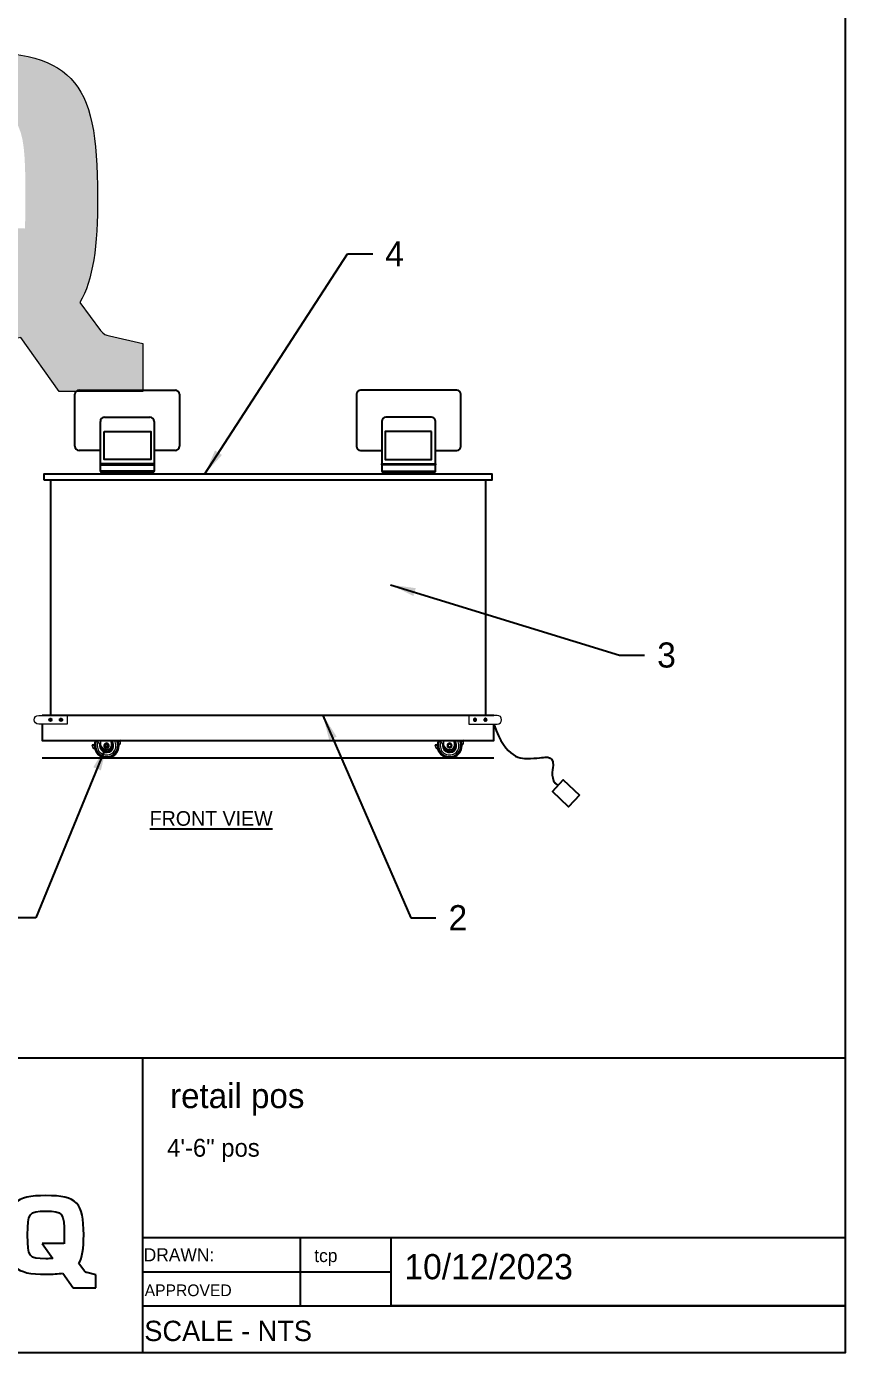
# Model space of a CAD drawing. Extents: x 347 to 909, y -25 to 263.
# Drawn here: x 622.2 to 720.1, y -25 to 133.6 of the extents above; entities that cross this region are included whole.
import ezdxf
from ezdxf.enums import TextEntityAlignment as Align

# ---------------------------------------------------------------- set-up
doc = ezdxf.new("R2010")
doc.units = 0
doc.header["$LTSCALE"] = 12
doc.header["$MEASUREMENT"] = 0
doc.layers.get('0').update_dxf_attribs({"linetype": 'CONTINUOUS'})
for name, color, linetype in [('Layer 1', 7, 'CONTINUOUS'), ('Logo', 228, 'CONTINUOUS'), ('TDATE', 131, 'CONTINUOUS'), ('TLDR0', 121, 'CONTINUOUS')]:
    doc.layers.add(name, color=color, linetype=linetype)
doc.styles.add('SANSSERIF', font='bgothm.ttf', dxfattribs={"height": 3})
doc.dimstyles.new('B340', dxfattribs={"dimscale": 16, "dimtxt": 0.18, "dimasz": 0.1875, "dimexe": 0.125, "dimexo": 0.0625, "dimgap": 0.09375, "dimtad": 0, "dimtih": 1, "dimtoh": 1, "dimdec": 4, "dimzin": 0, "dimdsep": 46, "dimlunit": 4, "dimtxsty": 'SANSSERIF', "dimcen": 0.09375, "dimadec": 0, "dimazin": 0, "dimtfac": 1, "dimtdec": 4, "dimtofl": 0, "dimtmove": 0, "dimatfit": 3, "dimfxl": 1, "dimfrac": 2, "dimtolj": 1, "dimtzin": 0, "dimarcsym": 0})

msp = doc.modelspace()

# ---------------------------------------------------------------- hatches: boundary and pattern name
at = {"layer": 'Logo'}
h = msp.add_hatch(color=9, dxfattribs=at)
h.dxf.hatch_style = 1
edge = h.paths.add_edge_path()
edge.add_spline(control_points=[(613.97012, 95.84328), (616.98153, 95.84328), (619.47499, 95.99134), (621.53521, 96.3735), (621.53521, 96.3735), (621.8199, 95.96887), (622.2469, 95.36196)], knot_values=[6, 6, 6, 6, 7, 7, 7, 7.250035, 7.250035, 7.250035, 7.250035], degree=3, periodic=0)
edge.add_spline(control_points=[(622.2469, 95.36196), (623.52762, 93.54163), (626.08866, 89.90155), (626.08884, 89.9013)], knot_values=[7.250035, 7.250035, 7.250035, 7.250035, 7.999974225, 7.999974225, 7.999974225, 7.999974225], degree=3, periodic=0)
edge.add_spline(control_points=[(626.08884, 89.9013), (626.08884, 89.9013), (626.08884, 89.9013), (626.08884, 89.9013), (626.08884, 89.9013), (626.71513, 89.9013), (627.65455, 89.9013)], knot_values=[7.999974225, 7.999974225, 7.999974225, 7.999974225, 8, 8, 8, 8.250015, 8.250015, 8.250015, 8.250015], degree=3, periodic=0)
edge.add_spline(control_points=[(627.65455, 89.9013), (628.59389, 89.9013), (629.84631, 89.9013), (631.09871, 89.9013)], knot_values=[8.250015, 8.250015, 8.250015, 8.250015, 8.50001, 8.50001, 8.50001, 8.50001], degree=3, periodic=0)
edge.add_spline(control_points=[(631.09871, 89.9013), (631.72492, 89.9013), (632.35112, 89.9013), (632.93818, 89.9013)], knot_values=[8.50001, 8.50001, 8.50001, 8.50001, 8.6250075, 8.6250075, 8.6250075, 8.6250075], degree=3, periodic=0)
edge.add_spline(control_points=[(632.93818, 89.9013), (633.52524, 89.9013), (634.07316, 89.9013), (634.5428, 89.9013)], knot_values=[8.6250075, 8.6250075, 8.6250075, 8.6250075, 8.750005, 8.750005, 8.750005, 8.750005], degree=3, periodic=0)
edge.add_spline(control_points=[(634.5428, 89.9013), (634.77763, 89.9013), (634.99288, 89.9013), (635.18367, 89.9013)], knot_values=[8.750005, 8.750005, 8.750005, 8.750005, 8.81250375, 8.81250375, 8.81250375, 8.81250375], degree=3, periodic=0)
edge.add_spline(control_points=[(635.18367, 89.9013), (635.37447, 89.9013), (635.5408, 89.9013), (635.67778, 89.9013)], knot_values=[8.81250375, 8.81250375, 8.81250375, 8.81250375, 8.8750025, 8.8750025, 8.8750025, 8.8750025], degree=3, periodic=0)
edge.add_spline(control_points=[(636.10828, 89.9013), (636.10829, 89.9013), (636.10829, 89.9013), (636.10829, 89.9013), (636.10829, 89.9013), (636.10829, 91.34053), (636.10829, 92.77979)], knot_values=[8.999755859, 8.999755859, 8.999755859, 8.999755859, 9, 9, 9, 9.49999, 9.49999, 9.49999, 9.49999], degree=3, periodic=0)
edge.add_spline(control_points=[(636.10829, 92.77979), (636.10829, 94.21905), (636.10829, 95.65833), (636.10829, 95.65845)], knot_values=[9.49999, 9.49999, 9.49999, 9.49999, 9.999979897, 9.999979897, 9.999979897, 9.999979897], degree=3, periodic=0)
edge.add_spline(control_points=[(636.10829, 95.65845), (636.10829, 95.65845), (636.10829, 95.65845), (636.10829, 95.65845), (636.10829, 95.65845), (635.11276, 95.88696), (634.11718, 96.11549)], knot_values=[9.999979897, 9.999979897, 9.999979897, 9.999979897, 10, 10, 10, 10.49997, 10.49997, 10.49997, 10.49997], degree=3, periodic=0)
edge.add_spline(control_points=[(634.11718, 96.11549), (633.61937, 96.22976), (633.12154, 96.34403), (632.74815, 96.42974)], knot_values=[10.49997, 10.49997, 10.49997, 10.49997, 10.749965, 10.749965, 10.749965, 10.749965], degree=3, periodic=0)
edge.add_spline(control_points=[(632.74815, 96.42974), (632.3747, 96.51547), (632.12572, 96.57262), (632.12572, 96.57262)], knot_values=[10.749965, 10.749965, 10.749965, 10.749965, 11, 11, 11, 11], degree=3, periodic=0)
edge.add_spline(control_points=[(632.12572, 96.57262), (631.61535, 96.67421), (631.49331, 96.71105), (631.03725, 97.22488), (631.03725, 97.22488), (628.55138, 100.56655), (628.55138, 100.56655)], knot_values=[0, 0, 0, 0, 1, 1, 1, 2, 2, 2, 2], degree=3, periodic=0)
edge.add_spline(control_points=[(628.55138, 100.56655), (630.173, 103.22325), (630.69622, 107.25311), (630.69622, 113.25812)], knot_values=[2, 2, 2, 2, 3, 3, 3, 3], degree=3, periodic=0)
edge.add_spline(control_points=[(630.69622, 113.25812), (630.69622, 127.58627), (627.72332, 130.67799), (613.97012, 130.67799)], knot_values=[3, 3, 3, 3, 4, 4, 4, 4], degree=3, periodic=0)
edge.add_spline(control_points=[(613.97012, 130.67799), (600.21865, 130.67799), (597.24694, 127.58627), (597.24694, 113.25812)], knot_values=[4, 4, 4, 4, 5, 5, 5, 5], degree=3, periodic=0)
edge.add_spline(control_points=[(597.24694, 113.25812), (597.24694, 98.93907), (600.21865, 95.84328), (613.97012, 95.84328)], knot_values=[5, 5, 5, 5, 6, 6, 6, 6], degree=3, periodic=0)
edge = h.paths.add_edge_path(flags=16)
edge.add_spline(control_points=[(613.97012, 102.73973), (606.40968, 102.73973), (605.8812, 103.4259), (605.8812, 113.25812)], knot_values=[0, 0, 0, 0, 1, 1, 1, 1], degree=3, periodic=0)
edge.add_spline(control_points=[(605.8812, 113.25812), (605.8812, 123.09567), (606.40968, 123.78207), (613.97012, 123.78207)], knot_values=[1, 1, 1, 1, 2, 2, 2, 2], degree=3, periodic=0)
edge.add_spline(control_points=[(613.97012, 123.78207), (621.53169, 123.78207), (622.06543, 123.09567), (622.06543, 113.25812)], knot_values=[2, 2, 2, 2, 3, 3, 3, 3], degree=3, periodic=0)
edge.add_spline(control_points=[(622.06543, 113.25812), (622.06543, 111.75771), (622.05257, 110.47298), (622.00408, 109.36818)], knot_values=[3, 3, 3, 3, 4, 4, 4, 4], degree=3, periodic=0)
edge.add_spline(control_points=[(622.00408, 109.36818), (622.00408, 109.36818), (621.94865, 109.44262), (621.94865, 109.44262)], knot_values=[4.00001, 4.00001, 4.00001, 4.00001, 4.99999, 4.99999, 4.99999, 4.99999], degree=3, periodic=0)
edge.add_spline(control_points=[(621.94865, 109.44262), (621.94865, 109.44262), (621.94865, 109.44262), (621.94865, 109.44262), (621.94865, 109.44262), (619.54598, 109.44262), (617.14331, 109.44262)], knot_values=[4.99999, 4.99999, 4.99999, 4.99999, 5, 5, 5, 5.5, 5.5, 5.5, 5.5], degree=3, periodic=0)
edge.add_spline(control_points=[(617.14331, 109.44262), (614.74064, 109.44262), (612.33797, 109.44262), (612.33797, 109.44262), (612.33797, 109.44262), (616.99791, 102.82034), (616.99791, 102.82034)], knot_values=[5.5, 5.5, 5.5, 5.5, 6, 6, 6, 7, 7, 7, 7], degree=3, periodic=0)
edge.add_spline(control_points=[(616.99791, 102.82034), (616.14007, 102.75606), (615.14094, 102.73973), (613.97012, 102.73973)], knot_values=[7, 7, 7, 7, 8, 8, 8, 8], degree=3, periodic=0)

# ---------------------------------------------------------------- linework, layer by layer
for p, q in [((627.98816, 83.36574), (627.98816, 89.57949)), ((628.48816, 90.07949), (639.98816, 90.07949)), ((640.48816, 89.57949), (640.48816, 83.36574)), ((661.62943, 89.57949), (661.62943, 83.36574)), ((673.62943, 90.07949), (662.12943, 90.07949)), ((674.12943, 83.36574), (674.12943, 89.57949)), ((631.0206, 80.45212), (631.0206, 86.3356)), ((631.0206, 80.40669), (631.0206, 86.3356)), ((631.5206, 86.8356), (636.95573, 86.8356)), ((637.45573, 86.3356), (637.45573, 80.45212)), ((637.45573, 86.3356), (637.45573, 80.40669)), ((664.66186, 86.3356), (664.66186, 80.45212)), ((664.66186, 86.3356), (664.66186, 80.40669)), ((670.59699, 86.8356), (665.16186, 86.8356)), ((671.09699, 80.45212), (671.09699, 86.3356)), ((671.09699, 80.40669), (671.09699, 86.3356)), ((631.0206, 82.86574), (628.48816, 82.86574)), ((639.98816, 82.86574), (637.45573, 82.86574)), ((662.12943, 82.86574), (664.66186, 82.86574)), ((671.09699, 82.86574), (673.62943, 82.86574)), ((637.45573, 80.40669), (631.0206, 80.40669)), ((637.20573, 80.20212), (631.2706, 80.20212)), ((631.64957, 80.20212), (637.00786, 80.20212)), ((631.64957, 80.07949), (631.64957, 80.20212)), ((637.00786, 80.07949), (631.64957, 80.07949)), ((637.00786, 80.20212), (637.00786, 80.07949)), ((664.66186, 80.40669), (671.09699, 80.40669)), ((664.91186, 80.20212), (670.84699, 80.20212)), ((670.46802, 80.20212), (665.10973, 80.20212)), ((665.10973, 80.20212), (665.10973, 80.07949)), ((665.10973, 80.07949), (670.46802, 80.07949)), ((670.46802, 80.07949), (670.46802, 80.20212)), ((630.57186, 48.1932), (630.5983, 48.16374)), ((633.38894, 48.1932), (633.152, 48.15568)), ((633.43165, 48.17662), (633.42898, 48.19348)), ((633.43565, 48.15138), (633.43165, 48.17662)), ((671.57186, 48.1932), (671.5983, 48.16374)), ((674.38894, 48.1932), (674.152, 48.15568)), ((674.43165, 48.17662), (674.42898, 48.19348)), ((674.43565, 48.15138), (674.43165, 48.17662)), ((674.44036, 48.12162), (674.43565, 48.15138)), ((674.44036, 48.12162), (674.43959, 48.1215))]:
    msp.add_line(p, q)
at = {"lineweight": 0}
for p, q in [((630.28174, 47.70107), (630.02727, 47.66077)), ((630.28174, 47.70107), (630.02727, 47.66077)), ((630.02727, 47.66077), (630.02821, 47.65485)), ((630.02727, 47.66077), (630.03959, 47.58299)), ((630.02821, 47.65485), (630.03088, 47.63799)), ((630.03088, 47.63799), (630.03488, 47.61275)), ((630.03488, 47.61275), (630.03959, 47.58299)), ((630.03959, 47.58299), (630.27715, 47.62061)), ((630.04617, 47.54147), (630.03959, 47.58299)), ((630.19697, 47.68765), (630.19682, 47.68862)), ((630.5983, 48.16374), (630.71774, 48.02569)), ((630.71774, 48.02569), (630.83402, 47.88632)), ((630.83402, 47.88632), (630.94641, 47.7465)), ((630.94641, 47.7465), (631.07214, 47.58361)), ((631.08045, 47.58361), (631.07214, 47.58361)), ((631.08873, 47.58361), (631.08045, 47.58361)), ((631.08873, 47.58361), (631.08873, 48.1932)), ((631.56101, 47.77176), (631.4971, 47.73487)), ((631.4971, 47.73487), (631.4971, 47.67671)), ((631.62512, 47.80878), (631.56101, 47.77176)), ((631.66293, 47.83061), (631.62512, 47.80878)), ((631.70054, 47.85232), (631.66293, 47.83061)), ((631.68216, 47.89074), (631.76707, 47.89074)), ((631.68216, 47.84171), (631.68216, 47.89074)), ((631.77273, 47.894), (631.70054, 47.85232)), ((631.83663, 47.8571), (631.77273, 47.894)), ((631.77838, 47.89074), (631.86329, 47.89074)), ((631.80145, 47.74037), (631.78414, 47.74072)), ((631.83117, 47.73549), (631.80145, 47.74037)), ((631.85952, 47.72533), (631.83117, 47.73549)), ((631.90074, 47.82009), (631.83663, 47.8571)), ((631.88562, 47.71025), (631.85952, 47.72533)), ((631.86329, 47.89074), (631.86329, 47.84171)), ((631.90884, 47.69101), (631.88562, 47.71025)), ((631.93856, 47.79826), (631.90074, 47.82009)), ((631.91894, 47.68029), (631.90884, 47.69101)), ((631.97616, 47.77655), (631.93856, 47.79826)), ((632.04835, 47.73487), (631.97616, 47.77655)), ((632.04835, 47.67614), (632.04835, 47.73487)), ((632.35894, 47.76534), (632.30637, 48.1932)), ((633.18123, 48.08058), (633.43959, 48.1215)), ((633.44036, 48.12162), (633.43565, 48.15138)), ((633.44036, 48.12162), (633.43959, 48.1215)), ((633.44616, 48.07998), (633.43959, 48.1215)), ((633.44694, 48.0801), (633.44616, 48.07998)), ((671.28174, 47.70107), (671.02727, 47.66077)), ((671.28174, 47.70107), (671.02727, 47.66077)), ((671.02727, 47.66077), (671.02821, 47.65485)), ((671.02727, 47.66077), (671.03959, 47.58299)), ((671.02821, 47.65485), (671.03088, 47.63799)), ((671.03088, 47.63799), (671.03488, 47.61275)), ((671.03488, 47.61275), (671.03959, 47.58299)), ((671.03959, 47.58299), (671.27715, 47.62061)), ((671.04617, 47.54147), (671.03959, 47.58299)), ((671.19697, 47.68765), (671.19682, 47.68862)), ((671.5983, 48.16374), (671.71774, 48.02569)), ((671.71774, 48.02569), (671.83402, 47.88632)), ((671.83402, 47.88632), (671.94641, 47.7465)), ((671.94641, 47.7465), (672.07214, 47.58361)), ((672.08045, 47.58361), (672.07214, 47.58361)), ((672.08873, 47.58361), (672.08045, 47.58361)), ((672.08873, 47.58361), (672.08873, 48.1932)), ((672.56101, 47.77176), (672.4971, 47.73487)), ((672.4971, 47.73487), (672.4971, 47.67671)), ((672.4971, 47.67671), (672.4971, 47.6169)), ((672.4971, 47.6169), (672.4971, 47.5361)), ((672.62512, 47.80878), (672.56101, 47.77176)), ((672.66293, 47.83061), (672.62512, 47.80878)), ((672.70054, 47.85232), (672.66293, 47.83061)), ((672.68216, 47.89074), (672.76707, 47.89074)), ((672.68216, 47.84171), (672.68216, 47.89074)), ((672.77273, 47.894), (672.70054, 47.85232)), ((672.83663, 47.8571), (672.77273, 47.894)), ((672.77838, 47.89074), (672.86329, 47.89074)), ((672.80145, 47.74037), (672.78414, 47.74072)), ((672.83117, 47.73549), (672.80145, 47.74037)), ((672.85952, 47.72533), (672.83117, 47.73549)), ((672.90074, 47.82009), (672.83663, 47.8571)), ((672.88562, 47.71025), (672.85952, 47.72533)), ((672.86329, 47.89074), (672.86329, 47.84171)), ((672.90884, 47.69101), (672.88562, 47.71025)), ((672.93856, 47.79826), (672.90074, 47.82009)), ((672.91894, 47.68029), (672.90884, 47.69101)), ((672.97616, 47.77655), (672.93856, 47.79826)), ((673.04835, 47.73487), (672.97616, 47.77655)), ((673.04835, 47.67614), (673.04835, 47.73487)), ((673.04835, 47.6169), (673.04835, 47.67614)), ((673.04835, 47.53403), (673.04835, 47.6169)), ((673.35894, 47.76534), (673.30637, 48.1932)), ((674.18123, 48.08058), (674.43959, 48.1215)), ((674.44616, 48.07998), (674.43959, 48.1215)), ((674.44694, 48.0801), (674.44616, 48.07998)), ((631.12642, 47.51109), (631.34899, 47.28187)), ((672.12642, 47.51109), (672.34899, 47.28187)), ((672.4971, 47.5361), (672.4971, 47.45417)), ((672.4971, 47.45417), (672.4971, 47.4166)), ((672.4971, 47.4166), (672.56929, 47.37493)), ((672.56929, 47.37493), (672.60689, 47.35322)), ((672.60689, 47.35322), (672.64471, 47.33138)), ((672.64471, 47.33138), (672.70882, 47.29437)), ((672.66404, 47.45109), (672.70116, 47.42134)), ((672.70116, 47.42134), (672.72623, 47.40935)), ((672.70882, 47.29437), (672.77273, 47.25747)), ((672.72623, 47.40935), (672.75371, 47.40147)), ((672.75371, 47.40147), (672.80214, 47.39841)), ((672.77273, 47.25747), (672.84491, 47.29915)), ((672.84491, 47.29915), (672.88252, 47.32086)), ((672.88252, 47.32086), (672.92034, 47.3427)), ((672.92034, 47.3427), (672.98445, 47.37971)), ((672.98445, 47.37971), (673.04835, 47.4166)), ((673.04835, 47.45417), (673.04835, 47.53403)), ((673.04835, 47.4166), (673.04835, 47.45417))]:
    msp.add_line(p, q, dxfattribs=at)
at = {"lineweight": -3}
for p, q in [((631.4971, 47.67671), (631.4971, 47.6169)), ((631.4971, 47.6169), (631.4971, 47.5361)), ((632.04835, 47.6169), (632.04835, 47.67614)), ((632.04835, 47.53403), (632.04835, 47.6169)), ((631.4971, 47.5361), (631.4971, 47.45417)), ((631.4971, 47.45417), (631.4971, 47.4166)), ((631.4971, 47.4166), (631.56929, 47.37493)), ((631.56929, 47.37493), (631.60689, 47.35322)), ((631.60689, 47.35322), (631.64471, 47.33138)), ((631.64471, 47.33138), (631.70882, 47.29437)), ((631.66404, 47.45109), (631.70116, 47.42134)), ((631.70116, 47.42134), (631.72623, 47.40935)), ((631.70882, 47.29437), (631.77273, 47.25747)), ((631.72623, 47.40935), (631.75371, 47.40147)), ((631.75371, 47.40147), (631.80214, 47.39841)), ((631.77273, 47.25747), (631.84491, 47.29915)), ((631.84491, 47.29915), (631.88252, 47.32086)), ((631.88252, 47.32086), (631.92034, 47.3427)), ((631.92034, 47.3427), (631.98445, 47.37971)), ((631.98445, 47.37971), (632.04835, 47.4166)), ((632.04835, 47.45417), (632.04835, 47.53403)), ((632.04835, 47.4166), (632.04835, 47.45417))]:
    msp.add_line(p, q, dxfattribs=at)
at = {"color": 7, "lineweight": -3}
for p, q in [((572.52907, 10.22126), (720.09577, 10.22126)), ((720.09577, -11.26615), (636.06204, -11.26615)), ((654.94467, -19.41004), (654.94467, -11.26615)), ((665.80316, -19.41004), (665.80316, -11.26615)), ((636.06204, -15.33809), (665.80316, -15.33809)), ((636.06204, -19.41004), (665.80316, -19.41004)), ((665.80316, -19.41004), (720.09577, -19.41004)), ((720.09577, -19.41004), (665.80316, -19.41004))]:
    msp.add_line(p, q, dxfattribs=at)
for points in [[(347.2472, 263.11755), (347.2472, -24.99271), (720.09577, -24.99271), (720.09577, 263.11755)], [(688.31208, 41.66631), (687.00319, 40.26626), (685.0575, 42.08527), (686.36639, 43.48532)]]:
    msp.add_lwpolyline(points, close=True, dxfattribs=at)
for points in [[(631.4918, 85.1292), (637.06219, 85.1292), (637.06219, 81.79544), (631.4918, 81.79544)], [(670.62579, 85.1292), (665.0554, 85.1292), (665.0554, 81.79544), (670.62579, 81.79544)], [(631.0206, 81.16607), (637.45573, 81.16607), (637.45573, 81.26009), (631.0206, 81.26009)], [(671.09699, 81.16607), (664.66186, 81.16607), (664.66186, 81.26009), (671.09699, 81.26009)], [(624.30879, 79.32949), (624.30879, 80.07949), (677.80879, 80.07949), (677.80879, 79.32949)]]:
    msp.add_lwpolyline(points, close=True)
for points in [[(625.05879, 79.32949), (625.05879, 51.1932)], [(677.05879, 79.32949), (677.05879, 51.1932)], [(678.05879, 51.1932), (624.05879, 51.1932)], [(624.05879, 50.1307), (624.05879, 48.1932), (678.05879, 48.1932), (678.05879, 50.1307)], [(678.05879, 46.07949), (624.05879, 46.07949)]]:
    msp.add_lwpolyline(points)
at = {"linetype": 'Continuous', "lineweight": 0}
for points in [[(623.65254, 51.1932), (627.05879, 51.1932), (627.05879, 50.1307), (623.65254, 50.1307, -1)], [(678.46504, 51.1932), (675.05879, 51.1932), (675.05879, 50.1307), (678.46504, 50.1307, 1)]]:
    msp.add_lwpolyline(points, format="xyb", close=True, dxfattribs=at)
at = {"color": 7, "lineweight": -3}
msp.add_lwpolyline([(636.06204, 10.22126), (636.06204, -24.99271)], dxfattribs=at)
at = {"linetype": 'Continuous', "lineweight": 0}
for centre in [(625.05879, 50.66195), (626.30879, 50.66195), (675.80879, 50.66195), (677.05879, 50.66195)]:
    msp.add_circle(centre, 0.09375, dxfattribs=at)
at = {"lineweight": 0}
for centre, radius in [((631.77273, 47.57574), 0.26578), ((631.77273, 47.57574), 0.22641), ((631.77273, 47.57574), 0.21459), ((631.77273, 47.57574), 0.20672), ((631.77273, 47.57574), 0.17128), ((672.77273, 47.57574), 0.26578), ((672.77273, 47.57574), 0.22641), ((672.77273, 47.57574), 0.21459), ((672.77273, 47.57574), 0.20672), ((672.77273, 47.57574), 0.17128)]:
    msp.add_circle(centre, radius, dxfattribs=at)
for centre, radius, start, end in [((628.48816, 89.57949), 0.5, 90, 180), ((639.98816, 89.57949), 0.5, 0, 90), ((662.12943, 89.57949), 0.5, 90, 180), ((673.62943, 89.57949), 0.5, 0, 90), ((631.5206, 86.3356), 0.5, 90, 180), ((636.95573, 86.3356), 0.5, 360, 90), ((665.16186, 86.3356), 0.5, 90, 180), ((670.59699, 86.3356), 0.5, 0, 90), ((628.48816, 83.36574), 0.5, 180, 270), ((639.98816, 83.36574), 0.5, 270, 0), ((662.12943, 83.36574), 0.5, 180, 270), ((673.62943, 83.36574), 0.5, 270, 0), ((631.2706, 80.45212), 0.25, 180, 270), ((637.20573, 80.45212), 0.25, 270, 0), ((664.91186, 80.45212), 0.25, 180, 270), ((670.84699, 80.45212), 0.25, 270, 0)]:
    msp.add_arc(centre, radius, start, end)
for centre, radius, start, end in [((631.77273, 47.57574), 1.49625, 155.6268685, 180), ((631.77273, 47.57574), 1.49625, 180, 24.3731315), ((631.77273, 47.57574), 1.41895, 154.2046084, 0), ((631.77273, 47.57574), 1.32186, 180, 27.8474623), ((631.77273, 47.57574), 1.32186, 153.3150004, 180), ((631.77273, 47.57574), 1.12077, 180, 33.4308655), ((631.77273, 47.57574), 1.12077, 157.6125004, 180), ((631.77273, 47.57574), 0.84798, 180, 46.7329781), ((631.77273, 47.57574), 0.84798, 168.2268749, 180), ((631.77273, 47.57574), 0.74813, 180, 43.0368726), ((631.77273, 47.57574), 0.74813, 175.1737501, 180), ((623.145, 41.59439), 9.93531, 36.5498954, 37.0722476), ((631.77273, 47.57574), 0.68906, 180.624375, 35.6062502), ((631.77273, 47.57574), 0.61031, 190.6256254, 15.1312499), ((631.77273, 47.69331), 0.59063, 224.1562362, 7.0053133), ((631.77273, 47.57574), 0.16538, 86.0417157, 228.9129374), ((631.77273, 47.57574), 1.41895, 0, 25.7953916), ((632.98025, 48.00619), 0.4725, 307.5075527, 9.0000522), ((672.77273, 47.57574), 1.49625, 155.6268685, 180), ((672.77273, 47.57574), 1.49625, 180, 24.3731315), ((672.77273, 47.57574), 1.41895, 154.2046084, 0), ((672.77273, 47.57574), 1.32186, 180, 27.8474623), ((672.77273, 47.57574), 1.32186, 153.3150004, 180), ((672.77273, 47.57574), 1.12077, 180, 33.4308655), ((672.77273, 47.57574), 1.12077, 157.6125004, 180), ((672.77273, 47.57574), 0.84798, 180, 46.7329781), ((672.77273, 47.57574), 0.84798, 168.2268749, 180), ((672.77273, 47.57574), 0.74813, 180, 43.0368726), ((672.77273, 47.57574), 0.74813, 175.1737501, 180), ((664.145, 41.59439), 9.93531, 36.5498954, 37.0722476), ((672.77273, 47.57574), 0.68906, 180.624375, 35.6062502), ((672.77273, 47.57574), 0.61031, 190.6256254, 15.1312499), ((672.77273, 47.69331), 0.59063, 224.1562362, 7.0053133), ((672.77273, 47.57574), 0.16538, 86.0417157, 228.9129374), ((672.77273, 47.57574), 0.17975, 279.4193592, 35.5691714), ((672.77273, 47.57574), 1.41895, 0, 25.7953916), ((673.98025, 48.00619), 0.4725, 307.5075527, 9.0000522), ((630.51285, 47.61539), 0.4725, 189.0000522, 247.2089583), ((671.51285, 47.61539), 0.4725, 189.0000522, 247.2089583)]:
    msp.add_arc(centre, radius, start, end, dxfattribs=at)
at = {"lineweight": -3}
msp.add_arc((631.77273, 47.57574), 0.17975, 279.4193592, 35.5691714, dxfattribs=at)
at = {"linetype": 'Continuous', "lineweight": 0}
for points in [[(625.05879, 50.84945), (625.03502, 50.84945), (625.00982, 50.84466), (624.96369, 50.82547), (624.94275, 50.81108), (624.90968, 50.77801), (624.89528, 50.75706), (624.87608, 50.71092), (624.87129, 50.68571), (624.87129, 50.6382), (624.87608, 50.61299), (624.89528, 50.56685), (624.90968, 50.5459), (624.94275, 50.51283), (624.96369, 50.49844), (625.00982, 50.47925), (625.03502, 50.47445), (625.08257, 50.47445), (625.10777, 50.47925), (625.15389, 50.49844), (625.17484, 50.51283), (625.20791, 50.5459), (625.2223, 50.56685), (625.2415, 50.61299), (625.24629, 50.6382), (625.24629, 50.68571), (625.2415, 50.71092), (625.2223, 50.75706), (625.20791, 50.77801), (625.17484, 50.81108), (625.15389, 50.82547), (625.10777, 50.84466), (625.08257, 50.84945), (625.05879, 50.84945)], [(626.30879, 50.47445), (626.33257, 50.47445), (626.35777, 50.47925), (626.40389, 50.49844), (626.42484, 50.51283), (626.45791, 50.5459), (626.4723, 50.56685), (626.4915, 50.61299), (626.49629, 50.6382), (626.49629, 50.68571), (626.4915, 50.71092), (626.4723, 50.75706), (626.45791, 50.77801), (626.42484, 50.81108), (626.40389, 50.82547), (626.35777, 50.84466), (626.33257, 50.84945), (626.28502, 50.84945), (626.25982, 50.84466), (626.21369, 50.82547), (626.19275, 50.81108), (626.15968, 50.77801), (626.14528, 50.75706), (626.12608, 50.71092), (626.12129, 50.68571), (626.12129, 50.6382), (626.12608, 50.61299), (626.14528, 50.56685), (626.15968, 50.5459), (626.19275, 50.51283), (626.21369, 50.49844), (626.25982, 50.47925), (626.28502, 50.47445), (626.30879, 50.47445)], [(675.80879, 50.47445), (675.78502, 50.47445), (675.75982, 50.47925), (675.71369, 50.49844), (675.69275, 50.51283), (675.65968, 50.5459), (675.64528, 50.56685), (675.62608, 50.61299), (675.62129, 50.6382), (675.62129, 50.68571), (675.62608, 50.71092), (675.64528, 50.75706), (675.65968, 50.77801), (675.69275, 50.81108), (675.71369, 50.82547), (675.75982, 50.84466), (675.78502, 50.84945), (675.83257, 50.84945), (675.85777, 50.84466), (675.90389, 50.82547), (675.92484, 50.81108), (675.95791, 50.77801), (675.9723, 50.75706), (675.9915, 50.71092), (675.99629, 50.68571), (675.99629, 50.6382), (675.9915, 50.61299), (675.9723, 50.56685), (675.95791, 50.5459), (675.92484, 50.51283), (675.90389, 50.49844), (675.85777, 50.47925), (675.83257, 50.47445), (675.80879, 50.47445)], [(677.05879, 50.84945), (677.08257, 50.84945), (677.10777, 50.84466), (677.15389, 50.82547), (677.17484, 50.81108), (677.20791, 50.77801), (677.2223, 50.75706), (677.2415, 50.71092), (677.24629, 50.68571), (677.24629, 50.6382), (677.2415, 50.61299), (677.2223, 50.56685), (677.20791, 50.5459), (677.17484, 50.51283), (677.15389, 50.49844), (677.10777, 50.47925), (677.08257, 50.47445), (677.03502, 50.47445), (677.00982, 50.47925), (676.96369, 50.49844), (676.94275, 50.51283), (676.90968, 50.5459), (676.89528, 50.56685), (676.87608, 50.61299), (676.87129, 50.6382), (676.87129, 50.68571), (676.87608, 50.71092), (676.89528, 50.75706), (676.90968, 50.77801), (676.94275, 50.81108), (676.96369, 50.82547), (677.00982, 50.84466), (677.03502, 50.84945), (677.05879, 50.84945)]]:
    msp.add_open_spline(points, degree=3, knots=[0, 0, 0, 0, 0.071319595, 0.071319595, 0.142639189, 0.142639189, 0.213916634, 0.213916634, 0.285194079, 0.285194079, 0.356471524, 0.356471524, 0.427748968, 0.427748968, 0.499068563, 0.499068563, 0.570388157, 0.570388157, 0.641707752, 0.641707752, 0.713027347, 0.713027347, 0.784304791, 0.784304791, 0.855582236, 0.855582236, 0.926859681, 0.926859681, 0.998137126, 0.998137126, 1.06945672, 1.06945672, 1.140776315, 1.140776315, 1.140776315, 1.140776315], dxfattribs=at)
at = {"color": 0}
msp.add_open_spline([(678.05879, 50.1307), (679.5238, 45.96158), (683.06588, 45.96158), (684.66192, 46.36736), (685.44594, 45.61177), (684.74592, 43.5129), (685.71194, 42.7853)], degree=3, dxfattribs=at)
at = {"layer": 'Layer 1', "lineweight": -3}
for points, knots in [([(628.4507, -14.36537), (628.88854, -13.64806), (629.0298, -12.55999), (629.0298, -10.93864), (629.0298, -7.07004), (628.22712, -6.23528), (624.51376, -6.23528), (620.80086, -6.23528), (619.9985, -7.07004), (619.9985, -10.93864), (619.9985, -14.80479), (620.80086, -15.64065), (624.51376, -15.64065), (625.32684, -15.64065), (626.00007, -15.60067), (626.55633, -15.49749)], [2, 2, 2, 2, 3, 3, 3, 4, 4, 4, 5, 5, 5, 6, 6, 6, 7, 7, 7, 7]), ([(624.51376, -13.77861), (622.47244, -13.77861), (622.32975, -13.59334), (622.32975, -10.93864), (622.32975, -8.2825), (622.47244, -8.09717), (624.51376, -8.09717), (626.55538, -8.09717), (626.69949, -8.2825), (626.69949, -10.93864), (626.69949, -11.34375), (626.69602, -11.69063), (626.68293, -11.98893)], [0, 0, 0, 0, 1, 1, 1, 2, 2, 2, 3, 3, 3, 4, 4, 4, 4])]:
    msp.add_open_spline(points, degree=3, knots=knots, dxfattribs=at)
for points in [[(626.66796, -11.96882), (626.66796, -11.96882), (624.07308, -11.96882), (624.07308, -11.96882)], [(624.07308, -11.96882), (624.07308, -11.96882), (625.33126, -13.75684), (625.33126, -13.75684)], [(626.68293, -11.98893), (626.68293, -11.98893), (626.66796, -11.96882), (626.66796, -11.96882)], [(625.33126, -13.75684), (625.09964, -13.7742), (624.82988, -13.77861), (624.51376, -13.77861)], [(626.55633, -15.49749), (626.55633, -15.49749), (627.78581, -17.24498), (627.78581, -17.24498)], [(629.12188, -15.26762), (629.12188, -15.26762), (628.4507, -14.36537), (628.4507, -14.36537)], [(629.41577, -15.44373), (629.27797, -15.4163), (629.24502, -15.40635), (629.12188, -15.26762)], [(630.49106, -15.69055), (630.49106, -15.69055), (629.41577, -15.44373), (629.41577, -15.44373)], [(630.49106, -17.24498), (630.49106, -17.24498), (630.49106, -15.69055), (630.49106, -15.69055)], [(627.78581, -17.24498), (627.78581, -17.24498), (630.49106, -17.24498), (630.49106, -17.24498)]]:
    msp.add_open_spline(points, degree=3, dxfattribs=at)
at = {"layer": 'Logo', "color": 9, "lineweight": 0}
msp.add_open_spline([(632.12572, 96.57262), (631.61535, 96.67421), (631.49331, 96.71105), (631.03725, 97.22488), (631.03725, 97.22488), (628.55138, 100.56655), (628.55138, 100.56655), (630.173, 103.22325), (630.69622, 107.25311), (630.69622, 113.25812), (630.69622, 127.58627), (627.72332, 130.67799), (613.97012, 130.67799), (600.21865, 130.67799), (597.24694, 127.58627), (597.24694, 113.25812), (597.24694, 98.93907), (600.21865, 95.84328), (613.97012, 95.84328), (616.98153, 95.84328), (619.47499, 95.99134), (621.53521, 96.3735), (621.53521, 96.3735), (626.08884, 89.9013), (626.08884, 89.9013), (626.08884, 89.9013), (636.10829, 89.9013), (636.10829, 89.9013), (636.10829, 89.9013), (636.10829, 95.65845), (636.10829, 95.65845), (636.10829, 95.65845), (632.12572, 96.57262), (632.12572, 96.57262)], degree=3, knots=[0, 0, 0, 0, 1, 1, 1, 2, 2, 2, 3, 3, 3, 4, 4, 4, 5, 5, 5, 6, 6, 6, 7, 7, 7, 8, 8, 8, 9, 9, 9, 10, 10, 10, 11, 11, 11, 11], dxfattribs=at)

# ---------------------------------------------------------------- texts
at = {"color": 7, "lineweight": -3, "style": 'SANSSERIF'}
for s, height, p in [('DRAWN:', 1.5552, (636.20438, -12.53411)), ('tcp', 1.5552, (656.59118, -12.62712)), ('APPROVED', 1.39968, (636.32152, -16.85918)), ('SCALE - NTS', 2.43, (636.27827, -21.19853))]:
    msp.add_text(s, height=height, dxfattribs=at).set_placement(p, align=Align.TOP_LEFT)
at = {"color": 7, "lineweight": -3, "attachment_point": 1, "style": 'SANSSERIF'}
for s, insert, char_height, width in [('{\\Fhand1|c0;\\LFRONT VIEW}', (636.92308, 39.74121), 1.75, 46.0094768), ('retail pos', (639.35262, 7.18843), 2.9608, 33.5724065), ('4\'-6" pos ', (639.01025, 0.55039), 2.131776, 53.9069936)]:
    msp.add_mtext(s, dxfattribs=dict(at, insert=insert, char_height=char_height, width=width))
at = {"layer": 'TDATE', "color": 7, "lineweight": -3, "insert": (667.36253, -13.2242), "char_height": 3.011759, "width": 45.0628033, "attachment_point": 1, "style": 'SANSSERIF'}
msp.add_mtext('10/12/2023', dxfattribs=at)
at = {"layer": 'TLDR0', "char_height": 3, "width": 12, "attachment_point": 4, "style": 'SANSSERIF'}
for s, insert in [('4 ', (665.08041, 106.37695)), ('3 ', (697.58783, 58.38728)), ('2 ', (672.6443, 26.99783))]:
    msp.add_mtext(s, dxfattribs=dict(at, insert=insert))

# ---------------------------------------------------------------- leaders
at = {"layer": 'TLDR0', "annotation_type": 0, "has_hookline": 1}
for points, hookline_direction, text_width in [([(643.51612, 80.07949), (660.58041, 106.37695), (663.58041, 106.37695)], 0, 3.63292), ([(665.71554, 66.81143), (693.08783, 58.38728), (696.08783, 58.38728)], 0, 3.1561), ([(657.63199, 51.1932), (668.1443, 26.99783), (671.1443, 26.99783)], 0, 3.21003), ([(631.77273, 47.57574), (623.32109, 26.98648), (620.32109, 26.98648)], 1, 1.27152)]:
    msp.add_leader(points, dimstyle='B340', dxfattribs=dict(at, hookline_direction=hookline_direction, text_width=text_width))

doc.saveas('drawing.dxf')
